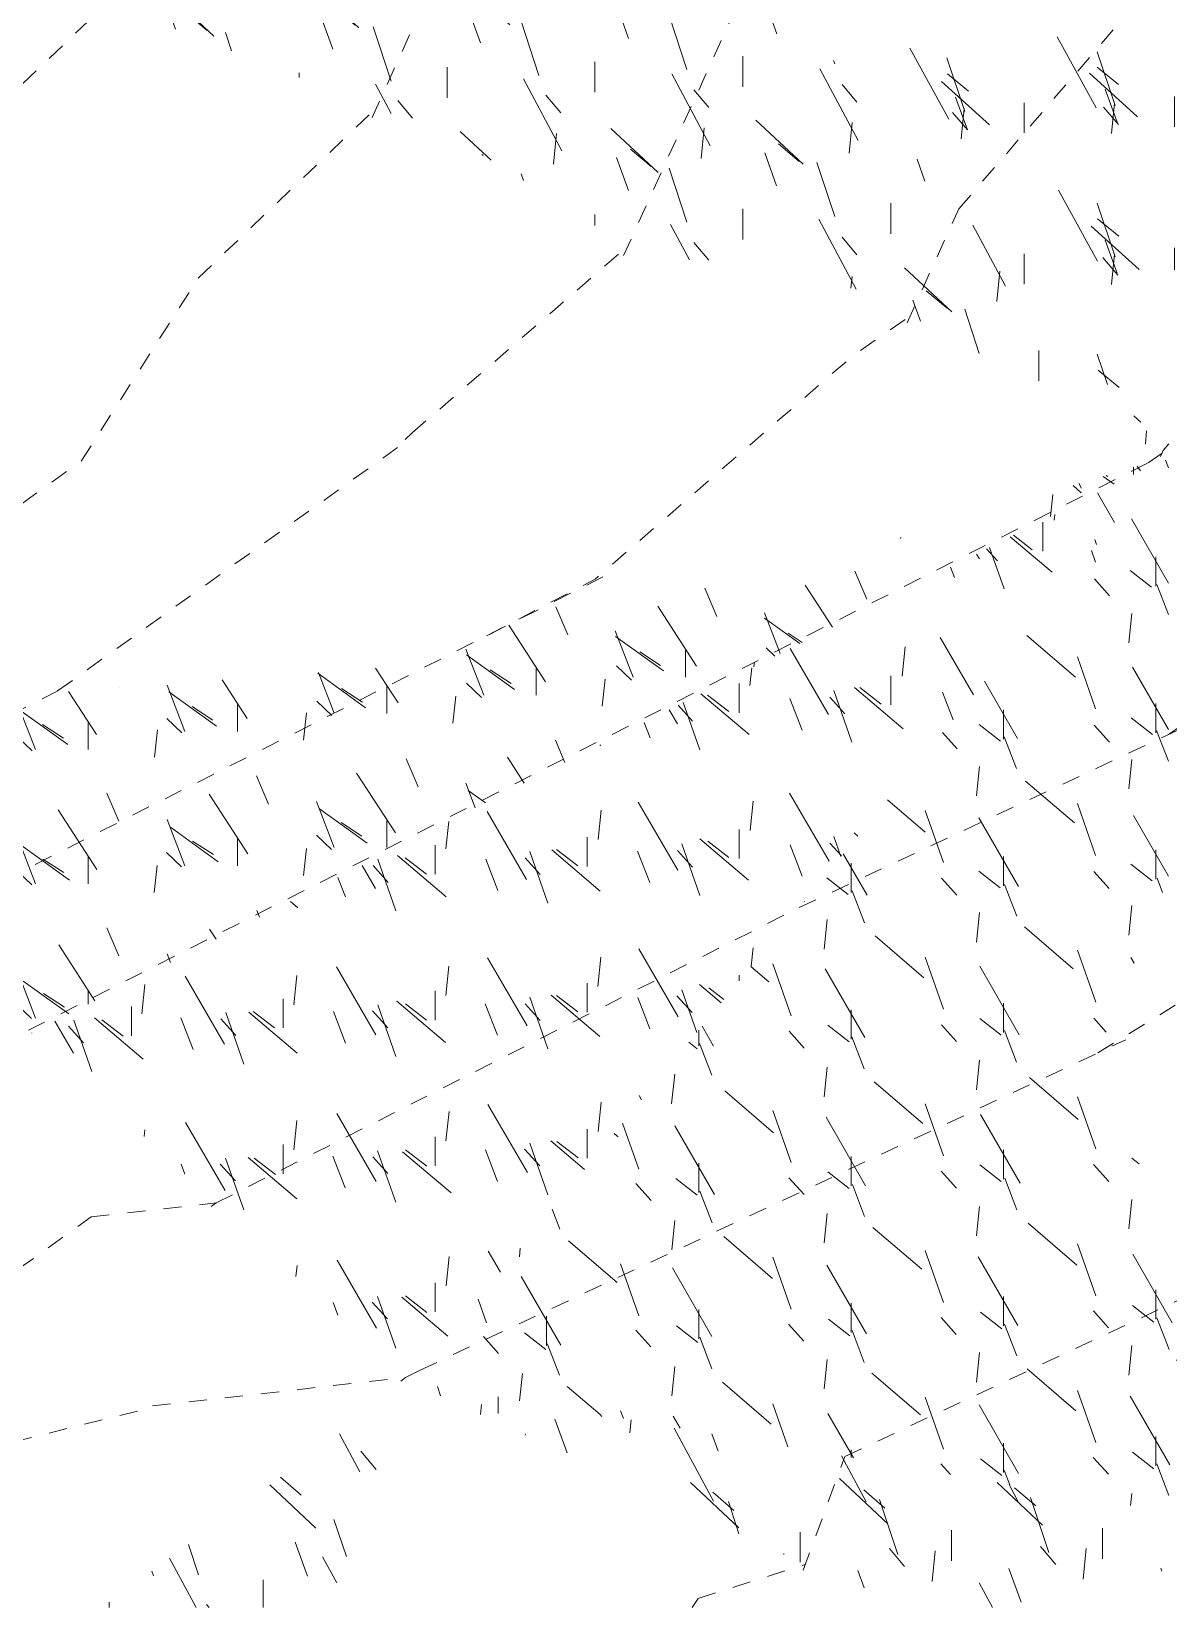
# Model space of a CAD drawing. Header units: metres. Extents: x 118 to 503, y -395 to 55.
# Drawn here: x 292.07 to 298.32, y -395.21 to -386.55 of the extents above; entities that cross this region are included whole.
import ezdxf

# ---------------------------------------------------------------- set-up
doc = ezdxf.new("R2010")
doc.units = ezdxf.units.M
doc.linetypes.add('Overhead', pattern=[0.00396875, 0.00238125, -0.0015875])
for name, color, linetype, lineweight, true_color in [('A-DETL', 7, 'Continuous', 9, 0x00a600), ('C-TOPO', 7, 'Continuous', 9, 0x7f7f7f), ('C-TOPO-MAJR', 7, 'Continuous', 9, 0x7f7f7f), ('C-TOPO-MINR', 7, 'Continuous', 9, 0x7f7f7f)]:
    doc.layers.add(name, color=color, linetype=linetype, lineweight=lineweight, true_color=true_color)

# ---------------------------------------------------------------- blocks, each defined once
blk = doc.blocks.new('YADRAN_AB_ARQ_MO_000_SITIO_rvt-1-Nivel Base - Bocatoma')
at = {"layer": 'C-TOPO', "linetype": 'Overhead', "true_color": 0xeaeaea}
h = blk.add_hatch(dxfattribs=at)
h.set_pattern_fill('FP_183', color=254, style=0, pattern_type=2)
h.set_pattern_definition([(108.579, (25.092, -21.46), (-0.8271546198638041, 1.629373052108683), [0.31155, -2.285]), (140.608, (24.993, -21.165), (-4.96335445633035, 3.957012376140067), [0.14985, -7.343]), (137.951, (25.705, -21.036), (-12.40823946401673, 11.13969064165239), [0.35647, -17.467]), (110.16, (25.44, -20.797), (-2.481474570399814, 6.551140453849166), [0.19201, -9.408999999999999]), (90, (25.374, -21.448), (-0.8272, 0.79806), [0.16629, -0.6651600000000001]), (118.849, (25.374, -21.282), (5.790507669725877, -10.57554831989556), [0.44573, -21.841]), (84.341, (25.159, -20.892), (-0.8271630623587705, -7.516065767964598), [0.16778, -8.221]), (130.622, (25.175, -20.725), (3.308570966120278, -4.023474189683081), [0.12705, -6.225999999999999])])
h.paths.add_polyline_path([(267.764079974147, -388.885400487071), (267.76409096842, -388.8853975397837), (267.9380074546402, -383.4206150390629), (261.0205058427019, -380.9101897472689), (267.7188237217256, -388.8318786982809)])
h = blk.add_hatch(dxfattribs=at)
h.set_pattern_fill('FP_178', color=254, style=0, pattern_type=2)
h.set_pattern_definition([(108.114, (31.312, -14.119), (-0.8134936127115264, 1.647740124072224), [0.31399, -2.303]), (139.744, (31.214, -13.82), (-4.880789962398581, 4.012901934180456), [0.14923, -7.312]), (137.089, (31.914, -13.693), (-12.20250465287709, 11.29119039448955), [0.35543, -17.416]), (109.659, (31.654, -13.451), (-2.440582895903104, 6.621916962113405), [0.19345, -9.479]), (90, (31.589, -14.108), (-0.8135, 0.8086899999999999), [0.16782, -0.6712899999999999]), (118.176, (31.589, -13.94), (5.694555849609451, -10.69554354420937), [0.4479399999999999, -21.949]), (84.48200000000003, (31.377, -13.546), (-0.8135143949975993, -7.581907978308078), [0.16921, -8.291]), (129.797, (31.393, -13.377), (3.254149537997603, -4.073992984867546), [0.1271, -6.227999999999999])])
h.paths.add_polyline_path([(267.7640766629232, -388.8854028001577), (267.7640776630738, -388.8853977539068), (261.020516765247, -380.910236662137), (261.5109634281984, -385.6254068465461), (261.9790675985597, -386.4070970948845), (263.8604567533185, -387.1429680922039), (264.8247043143209, -387.7494575918139), (266.0879222769505, -387.9706910758438), (267.7640697671167, -388.8853977539068)])
h = blk.add_hatch(dxfattribs=at)
h.set_pattern_fill('FP_193', color=254, style=0, pattern_type=2)
h.set_pattern_definition([(111.224, (57.96899999999999, -113.978), (-0.8214874996944349, 1.377008547811445), [0.27231, -1.997]), (147.008, (57.87, -113.725), (-4.928834908572283, 3.094377581297935), [0.13712, -6.718999999999999]), (144.193, (58.577, -113.55), (-12.32221374903377, 8.843208556826147), [0.32415, -15.883]), (113.049, (58.31399999999999, -113.361), (-2.464540556748304, 5.607752344009386), [0.16786, -8.225]), (90, (58.248, -113.945), (-0.8215, 0.63879), [0.14766, -0.59062]), (123.031, (58.248, -113.797), (5.750391437123135, -8.901144074862566), [0.39184, -19.2]), (83.73400000000001, (58.035, -113.468), (-0.8215070071676212, -6.743624156347571), [0.15054, -7.377000000000001]), (136.249, (58.051, -113.319), (3.285900526025418, -3.293331912921301), [0.11373, -5.572999999999999])])
h.paths.add_polyline_path([(261.5109483618987, -392.053298600308), (267.7639895759777, -388.8854640288703), (265.830381468302, -389.466401471118), (264.6361643492685, -389.5767891217532), (263.6837441587917, -390.026046136362), (261.6885714802175, -390.1791303832071), (260.3212290964002, -389.9574927026079), (259.857484790222, -389.3225867840323), (257.4576282052485, -388.7542078499177), (261.2847553504299, -391.8691948919652)])
h = blk.add_hatch(dxfattribs=at)
h.set_pattern_fill('FP_175', color=254, style=0, pattern_type=2)
h.set_pattern_definition([(109.467, (24.963, -48.835), (-0.8356210458914402, 1.561800191209905), [0.30085, -2.206]), (142.346, (24.863, -48.552), (-5.013146896008074, 3.753563100128279), [0.14775, -7.24]), (139.677, (25.581, -48.418), (-12.53281446255764, 10.58710815945535), [0.35069, -17.184]), (111.119, (25.314, -48.191), (-2.506679345851478, 6.289251160884068), [0.18552, -9.09]), (90, (25.247, -48.82100000000001), (-0.83552, 0.7592899999999999), [0.16045, -0.64179]), (120.156, (25.247, -48.66), (5.848752260406737, -10.12864620748435), [0.43243, -21.189]), (84.086, (25.03, -48.286), (-0.8355132215794475, -7.263571527297431), [0.16217, -7.946000000000001]), (132.253, (25.047, -48.125), (3.342013581042291, -3.839336723475668), [0.12426, -6.089])])
h.paths.add_polyline_path([(263.5953336914066, -393.9730459962094), (267.764083886719, -388.8854162503866), (261.5109672706599, -392.0533160156255), (263.199095994595, -393.608113677255)])
h = blk.add_hatch(dxfattribs=at)
h.set_pattern_fill('FP_174', color=254, style=0, pattern_type=2)
h.set_pattern_definition([(109.374, (20.618, -43.577), (-0.8378518021593125, 1.576318577483115), [0.3030999999999999, -2.223]), (141.986, (20.517, -43.291), (-5.027287216167529, 3.814540445277585), [0.14889, -7.296]), (139.337, (21.238, -43.163), (-12.56838119058904, 10.74600166484947), [0.35347, -17.32]), (111.014, (20.97, -42.933), (-2.513824488028694, 6.342365196635027), [0.18693, -9.16]), (90, (20.903, -43.565), (-0.8379, 0.77015), [0.16127, -0.64507]), (119.98, (20.903, -43.403), (5.865091688443927, -10.22884846237571), [0.43597, -21.362]), (84.09400000000001, (20.685, -43.026), (-0.8378942831019329, -7.293496979587029), [0.16286, -7.98]), (131.974, (20.701, -42.864), (3.351390125313539, -3.886769739456005), [0.12528, -6.138999999999999])])
h.paths.add_polyline_path([(268.4997542581831, -394.8141474560449), (268.499727089477, -394.8139285026975), (267.3557222514323, -392.2130682719875), (267.764083886719, -391.2027121523664), (267.764083886719, -388.8854209561149), (263.595331396571, -393.9730520383618), (267.764090479104, -394.6879830833962)])
h = blk.add_hatch(dxfattribs=at)
h.set_pattern_fill('FP_9', color=254, style=0, pattern_type=2)
h.set_pattern_definition([(108.435, (0.22005, 0), (-0.8461922283401542, 1.6922510244041), [0.32116, -2.355]), (139.399, (0.11849, 0.30468), (-5.077691293029927, 4.231354318972599), [0.15606, -7.646999999999999]), (136.848, (0.8463299999999999, 0.40624), (-12.69488743283421, 11.84839851016871), [0.3712299999999999, -18.19]), (109.983, (0.5755, 0.66014), (-2.539087963391222, 6.770939524930187), [0.19812, -9.708]), (90, (0.5078, 0), (-0.8463299999999999, 0.8463299999999999), [0.16927, -0.67706]), (118.443, (0.5078, 0.16927), (5.924381086409068, -11.00239457405062), [0.46201, -22.638]), (84.28900000000002, (0.28775, 0.5755), (-0.8463431667225685, -7.616584770633227), [0.17011, -8.335]), (129.806, (0.30468, 0.7447699999999999), (3.38530629651178, -4.231567932622339), [0.1322, -6.478])])
h.paths.add_polyline_path([(263.1404215865352, -395.2132001558784), (263.5953290677758, -393.9730516389796), (261.8996114081049, -395.2132001558784), (262.3838913574222, -395.2132001558784)])
h = blk.add_hatch(dxfattribs=at)
h.set_pattern_fill('FP_194', color=254, style=0, pattern_type=2)
h.set_pattern_definition([(108.245, (12.553, -4.522), (-0.8311706559434712, 1.677089563231046), [0.3185999999999999, -2.335999999999999]), (139.4, (12.453, -4.22), (-4.987262179678411, 4.153998196442718), [0.15327, -7.51]), (136.81, (13.168, -4.109), (-12.46894701591272, 11.65226142237039), [0.3648399999999999, -17.877]), (109.787, (12.902, -3.859), (-2.493774552482673, 6.720596519944478), [0.19644, -9.624999999999998]), (90, (12.836, -4.519), (-0.83125, 0.8330799999999999), [0.16885, -0.6753899999999999]), (118.244, (12.836, -4.35), (5.818706998259279, -10.89679779574295), [0.45671, -22.379]), (84.38400000000001, (12.619, -3.947), (-0.8312501178281212, -7.609176388152054), [0.16989, -8.323999999999998]), (129.681, (12.636, -3.778), (3.324770160695834, -4.17625374883359), [0.13019, -6.379])])
h.paths.add_polyline_path([(266.9596028313111, -395.2132001558784), (268.4997535291004, -394.8141475373557), (263.5953378759972, -393.9730531495661), (265.9450063089797, -395.0587455328717), (266.4304774020986, -395.2132001558784), (266.8429122070315, -395.2132001558784)])
at = {"layer": 'C-TOPO-MAJR', "color": 254, "linetype": 'Overhead', "true_color": 0xd4d4d4}
for p, q in [((263.6048243103007, -388.7542871935149), (264.7901924038425, -387.7277433421402)), ((263.5661007771803, -388.7912932305645), (263.6048186288396, -388.7542921137325)), ((267.6529479961368, -388.9188061850776), (267.7285314555807, -388.8660074634552)), ((262.1766467907233, -394.1051652232788), (263.5685616870891, -393.9483983881289))]:
    blk.add_line(p, q, dxfattribs=at)
at = {"layer": 'C-TOPO-MAJR', "color": 254, "linetype": 'Overhead', "true_color": 0xd4d4d4, "flags": 128}
for points in [[(261.3154124300594, -386.9589584774699), (261.3295821731882, -386.9615175730797), (261.9538464535779, -386.3649329336232)], [(261.6543151841885, -390.1735717556815), (263.549983194622, -388.8164869100316), (263.5660998871317, -388.7912940811486)], [(267.375882169345, -392.1633524022607), (268.4635395665244, -391.4929672363581), (268.4903069472056, -391.4742689194042), (270.5489590489863, -389.9318122622905)], [(259.670578451559, -394.2558475055197), (260.2856199960478, -394.473379805128), (260.8302823467387, -394.448468377915), (262.1616792049483, -394.1158665412856), (262.1766423773585, -394.1051683786856)]]:
    blk.add_lwpolyline(points, dxfattribs=at)
at = {"layer": 'C-TOPO-MINR', "color": 254, "linetype": 'Overhead', "true_color": 0xd4d4d4}
for p, q in [((263.383683857029, -387.0206579297736), (264.3634313778103, -384.8636623584229)), ((266.6112929232776, -387.5220700795459), (267.8533074627749, -386.0828447597333)), ((264.7667137197947, -387.7794336158454), (265.487362150544, -386.1928662189844)), ((262.4280591610521, -387.9030636661083), (263.4084421535486, -386.9661504828924)), ((266.326149787171, -388.1498363853924), (266.6112929232776, -387.5220700795459)), ((267.7352236960113, -388.8512739401075), (267.7663245290484, -388.8152348238566)), ((261.4935975359562, -392.0391763629403), (267.7199722724765, -388.8848512162154)), ((267.7199722724765, -388.8848512162154), (267.7352236960113, -388.8512739401075)), ((260.818041581332, -391.4893257922631), (264.6560036554259, -389.5449872654663)), ((260.1424856267078, -390.9394752215858), (261.7416576001542, -390.1293234746644)), ((265.7332445348076, -391.3638973951226), (267.8700207419531, -390.3638174613867)), ((262.5263713341502, -392.9885218687925), (265.7332445348076, -391.3638973951226)), ((263.6488638291435, -393.9077167592933), (267.52862188161, -392.0918653083801)), ((261.8394675588464, -393.0658856007195), (262.5263713341506, -392.988521868793)), ((262.4991855272849, -393.00840397468), (262.5263713341502, -392.9885218687925)), ((265.9845595907738, -394.382798290397), (268.0870243401031, -393.3987772215737)), ((263.5413911211301, -393.9682693477098), (263.5685616870887, -393.9483983881283)), ((263.5685616870887, -393.9483983881283), (263.6488638291435, -393.9077167592933)), ((265.7555460855317, -395.0071247096971), (265.9845595907738, -394.382798290397)), ((265.1774171229675, -395.1638160626243), (265.7668126917138, -394.9764101896617)), ((265.1450954321832, -395.2132001558784), (265.1774163893719, -395.1638171834801))]:
    blk.add_line(p, q, dxfattribs=at)
at = {"layer": 'C-TOPO-MINR', "color": 254, "linetype": 'Overhead', "true_color": 0xd4d4d4, "flags": 128}
for points in [[(260.3210358852604, -389.9567723902038), (261.7844376091234, -388.9091415331011), (262.4280569688037, -387.9030670929241)], [(264.0129913856479, -389.8707417948749), (264.6107520396636, -389.5581666705003), (266.0255489167176, -388.3329345734018), (266.3440377051605, -388.1104546476849)], [(267.763893515968, -390.4134884137198), (268.122475057737, -390.1630017709795), (269.1384106615894, -389.4018063101216)], [(261.0901722505366, -393.531106387257), (261.2417356867908, -393.4932436891792), (261.8394596159695, -393.065891279608)]]:
    blk.add_lwpolyline(points, dxfattribs=at)

msp = doc.modelspace()

# ---------------------------------------------------------------- linework, layer by layer
at = {"layer": 'A-DETL', "color": 8, "true_color": 0x808080}
for points, knots in [([(318.0158842044663, -395.2127374654768), (317.9387703215532, -395.1138764062235), (317.7729416606073, -394.9012913358828), (317.5228357003508, -394.5806869965908), (317.2656063495992, -394.2510215690116), (316.9299500902562, -393.82097957051), (316.3612270895402, -393.0928157176939), (315.5991798424623, -392.1192151564369), (314.7559403564021, -391.0475362654109), (313.7139879363025, -389.7341958353156), (312.7766947114386, -388.5742587089841), (311.9063015423656, -387.527861439357), (311.0678750724502, -386.5438204853891), (310.056493416459, -385.4061003948368), (309.0829680470593, -384.3793491076036), (308.3200939657156, -383.6170778844625), (307.75423403105, -383.073092322164), (307.1929871540694, -382.5549687782387), (306.7277175026311, -382.1432090677413), (306.3561354793939, -381.824875156415), (305.984649319179, -381.5136329873121), (305.5203457426398, -381.1371413699873), (304.9652686769526, -380.7021536062599), (304.4141173617612, -380.2807359075614), (303.8687737605039, -379.8696391587372), (303.3311081840653, -379.4656187957286), (302.802994114447, -379.0654290532145), (302.2863040017327, -378.6658244198267), (301.7829112525629, -378.2635595696514), (301.2946864792638, -377.8553881809979), (300.8192556004377, -377.4364834165407), (300.3542472523441, -377.0020194382387), (299.8972893585473, -376.5471702012227), (299.4460099757351, -376.0671094886499), (298.9980373407944, -375.5570119784012), (298.6255052540452, -375.1028761142647), (298.326761959285, -374.7197266615559), (298.1020459275707, -374.4218281360933), (297.8763881014439, -374.1128420403344), (297.6494422123424, -373.7919694376778), (297.4213953296591, -373.4605080477549), (297.192552943412, -373.1202211249143), (296.9631900215094, -372.7727519351081), (296.7335897101695, -372.4197758948089), (296.5040329644808, -372.0629598068052), (296.1983907794968, -371.5843104351977), (295.8939615835812, -371.1046561898559), (295.5918710612333, -370.6306716046087), (295.3667539231636, -370.2796866265738), (295.1433689530158, -369.9348736660327), (294.9219975848287, -369.5979016003876), (294.702921176088, -369.2704380980686), (294.5225046715822, -369.0068691351627), (294.3796000570627, -368.802432004344), (294.2731721425664, -368.6525386924918), (294.167525250108, -368.5062143845263), (294.0626696946679, -368.3632757606022), (293.9586185583435, -368.2235831182066), (293.8209727243947, -368.0414524073432), (293.6849854842359, -367.8652142938849), (293.5507068112775, -367.6942728504461), (293.417583850689, -367.5266640198884), (293.2533783480237, -367.3230293188496), (293.0599488658225, -367.0868784567601), (292.8069989165883, -366.7813700431072), (292.5003547301101, -366.4140540359305), (292.1484470956567, -365.9870603780201), (291.8134172837243, -365.5643042545086), (291.4960184198926, -365.1363192563793), (291.1972246162399, -364.693334896654), (290.8188009985107, -364.0781083335274), (290.4625335652642, -363.4198793777241), (290.1130643182181, -362.7060606810089), (289.8505139798284, -362.1397703434026), (289.6281407139144, -361.6394655157896), (289.44618029163, -361.2206315669304), (289.3071738629744, -360.896775750441), (289.1652563784804, -360.5629816796723), (288.9724044418343, -360.1057082026138), (288.7248406916995, -359.5128616881071), (288.41845873483, -358.772916202098), (288.1038507089882, -358.0098957580644), (287.7820996032833, -357.229261031266), (287.4542872838084, -356.4364719281483), (287.1214965073472, -355.6369854657271), (286.7848075909367, -354.8362709875561), (286.5018926984171, -354.1725046816465), (286.2746843830354, -353.6463872260532), (286.1040216327879, -353.2546857823862), (285.9333433143511, -352.8659988219052), (285.7060554139814, -352.3520301622906), (285.4796550359238, -351.8448386398057), (285.2550646640053, -351.3451523489928), (285.0319886165344, -350.850711409201), (284.8116454187656, -350.364501907607), (284.6220437945886, -349.9469068355919), (284.5147292623488, -349.710611402556), (284.4347868262489, -349.5345776940625), (284.3554166904223, -349.3597545580611), (284.2766476893812, -349.1861646981728), (284.1985086677478, -349.0138308272393), (284.0952016872652, -348.7857572226666), (283.9168215406239, -348.3911835736712), (283.7189190636373, -347.9510148805949), (283.5279075955057, -347.5223523669625), (283.3883073262509, -347.2067739955652), (283.2526683745158, -346.8973614183377), (283.076858171159, -346.4927773776282), (282.865307640013, -346.0007874258287), (282.5396750624201, -345.2383781281895), (282.1478375587209, -344.3231937329052), (281.7921631579907, -343.5242798363001), (281.5449274047462, -342.9933821174676), (281.4188393967767, -342.7278437596293), (281.2898521259884, -342.4617934603174), (281.1574697068804, -342.194772130429), (281.021930479376, -341.9267238248908), (280.8835785764757, -341.6576506876251), (280.766205029661, -341.4325581080341), (280.6712199852062, -341.251960593201), (280.5994782363035, -341.1162494188525), (280.5272738377993, -340.9802739913911), (280.4546470580075, -340.8440330697421), (280.381638177803, -340.7075254198141), (280.2838372413557, -340.525157934422), (280.1608322056966, -340.2965255778049), (280.0123422350871, -340.0210800703056), (279.8136065364646, -339.6523572868805), (279.6143924442396, -339.2814216944694), (279.415986550595, -338.908233390158), (279.2185563019706, -338.5335312369415), (278.9743486676329, -338.0622817290903), (278.6882739497278, -337.4921506989394), (278.4080790934492, -336.9167292595626), (278.1322149628019, -336.3352868666413), (277.8592523401085, -335.7471119102689), (277.4972224200101, -334.9529462905752), (277.1351672391094, -334.1424515756867), (276.7672674059744, -333.3127648300349), (276.4869668325322, -332.6801890257497), (276.2485208549737, -332.1438509683087), (276.0541275954056, -331.7089143546148), (275.8570400645871, -331.2699253525583), (275.6057045192597, -330.7137975468269), (275.296717633908, -330.0355514166184), (274.9808879260535, -329.3473168878031), (274.5513926678896, -328.4175692736992), (274.1104110283667, -327.4714896267807), (273.6601394352695, -326.5127203418826), (273.2044065216794, -325.5467054882955), (272.7415799759708, -324.5716425803444), (272.2738552864675, -323.5911764785589), (271.9799453838174, -322.9768875793909), (271.7736151948379, -322.5465082447293), (271.6555823756886, -322.300506798745), (271.5670070105361, -322.1159642074041), (271.4783934124341, -321.9313798854948), (271.3897545435838, -321.7467519790079), (271.3011032471214, -321.5620790707701), (271.2124523980854, -321.3773596265599), (271.1238148629669, -321.1925921435135), (271.0056663930706, -320.9461694326704), (270.7990432488181, -320.5147509816919), (270.5634208124414, -320.021268697882), (270.3287284615066, -319.5273054850126), (270.1532771872755, -319.1565805350213), (269.9784968489306, -318.7855909683539), (269.8044903908211, -318.4143247107729), (269.6313607668962, -318.0427696801712), (269.4018276047287, -317.5469618717096), (269.0039343854839, -316.6782027484325), (268.4483992537972, -315.4337495244301), (267.8089742623447, -313.9342308123004), (267.2033049258474, -312.4278054629169), (266.6381655377038, -310.913548330739), (266.1890959926769, -309.658752324909), (265.8798782872893, -308.7913518196543), (265.7257630332143, -308.3612909899937), (265.6377249260967, -308.1167108299093), (265.5716819955668, -307.9338923392175), (265.5055964419592, -307.7517227027105), (265.4394400049131, -307.570234134867), (265.373184420486, -307.3894588533465), (265.2846737618863, -307.1494191467731), (265.1736462504107, -306.8513138216715), (265.0395644638014, -306.4969559987579), (264.8593554285873, -306.0293142435874), (264.6308424434182, -305.4544707448497), (264.3496102280952, -304.7822636228782), (264.0595701028549, -304.1296914052805), (263.8089684277084, -303.6040609351699), (263.6040025162582, -303.1922819463465), (263.4482666356276, -302.8872342279487), (263.2907417426027, -302.585412199305), (263.1316525236715, -302.2862509174277), (262.9712230619368, -301.9891865404711), (262.809677602205, -301.6936549315424), (262.6472403458516, -301.3990920327965), (262.4841355062724, -301.1049337652435), (262.3205872922146, -300.8106160554277), (262.1841144811995, -300.5647483666518), (262.0749387496505, -300.3674104192758), (261.9930862574642, -300.2190145532097), (261.9112910104856, -300.0701557642756), (261.8295813639045, -299.9207635732582), (261.7479841161918, -299.7707673584425), (261.6393811295861, -299.5698735871842), (261.5310900063641, -299.3674874389197), (261.4233271435476, -299.1633364232662), (261.3423012154188, -299.009224820094), (261.2603551907739, -298.8539762277553), (261.1489947356247, -298.6452848387), (261.0041819013375, -298.3809095521372), (260.8160920558315, -298.0569686890016), (260.6083451055165, -297.725263240667), (260.3756162261749, -297.3847226335511), (260.1728106415126, -297.1145770912973), (260.0176715040924, -296.9208511724782), (259.9244528348581, -296.8079669364612), (259.843697324747, -296.7129685909747), (259.777008471671, -296.6363646781953), (259.7272339019903, -296.5799832638202), (259.6938088127284, -296.5426612130498), (259.6775474351028, -296.5246365124232)], [0.0002364838989943027, 0.0002364838989943027, 0.0002364838989943027, 0.0002364838989943027, 0.001626016260162602, 0.003252032520325203, 0.004878048780487805, 0.006504065040650406, 0.00975609756097561, 0.01626016260162602, 0.02276422764227642, 0.02926829268292683, 0.04227642276422764, 0.04878048780487805, 0.05528455284552845, 0.06829268292682927, 0.08130081300813008, 0.08780487804878048, 0.09430894308943089, 0.1008130081300813, 0.1073170731707317, 0.1105691056910569, 0.1138211382113821, 0.1203252032520325, 0.1268292682926829, 0.1333333333333333, 0.1398373983739837, 0.1463414634146342, 0.1528455284552846, 0.159349593495935, 0.1658536585365854, 0.1723577235772358, 0.1788617886178862, 0.1853658536585366, 0.191869918699187, 0.1983739837398374, 0.2048780487804878, 0.2113821138211382, 0.2146341463414634, 0.2178861788617886, 0.2211382113821138, 0.224390243902439, 0.2276422764227642, 0.2308943089430894, 0.2341463414634146, 0.2373983739837398, 0.2406504065040651, 0.2439024390243902, 0.2504065040650407, 0.2536585365853659, 0.256910569105691, 0.2601626016260162, 0.2634146341463415, 0.2666666666666667, 0.2699186991869919, 0.2715447154471545, 0.2731707317073171, 0.2747967479674797, 0.2764227642276423, 0.2780487804878049, 0.2796747967479675, 0.2829268292682927, 0.2845528455284553, 0.2861788617886179, 0.2894308943089431, 0.2926829268292683, 0.2959349593495935, 0.3024390243902439, 0.3089430894308943, 0.3154471544715447, 0.3219512195121951, 0.3284552845528456, 0.3349593495934959, 0.3479674796747967, 0.3544715447154472, 0.3609756097560975, 0.3674796747967479, 0.3707317073170732, 0.3739837398373984, 0.3772357723577235, 0.3804878048780488, 0.3869918699186992, 0.3934959349593496, 0.4, 0.4065040650406504, 0.4130081300813008, 0.4195121951219513, 0.4260162601626016, 0.432520325203252, 0.4357723577235773, 0.4390243902439024, 0.4422764227642276, 0.4455284552845529, 0.4520325203252032, 0.4552845528455285, 0.4585365853658537, 0.4650406504065041, 0.4682926829268293, 0.4699186991869919, 0.4715447154471545, 0.473170731707317, 0.4747967479674797, 0.4764227642276423, 0.4780487804878049, 0.4813008130081301, 0.4878048780487805, 0.4910569105691057, 0.4943089430894309, 0.4975609756097561, 0.5008130081300813, 0.5073170731707317, 0.5138211382113821, 0.526829268292683, 0.5398373983739837, 0.5430894308943089, 0.5463414634146342, 0.5495934959349593, 0.5528455284552846, 0.5560975609756098, 0.5593495934959349, 0.5626016260162602, 0.5642276422764227, 0.5658536585365853, 0.567479674796748, 0.5691056910569106, 0.5707317073170731, 0.5723577235772358, 0.5756097560975609, 0.5788617886178862, 0.5821138211382114, 0.5886178861788618, 0.5918699186991869, 0.5951219512195122, 0.6016260162601625, 0.608130081300813, 0.6146341463414634, 0.6211382113821138, 0.6276422764227642, 0.6341463414634145, 0.6471544715447154, 0.6536585365853658, 0.6601626016260163, 0.6666666666666666, 0.6699186991869919, 0.6731707317073171, 0.6796747967479675, 0.6861788617886179, 0.6926829268292682, 0.6991869918699187, 0.7121951219512195, 0.71869918699187, 0.7252032520325203, 0.7382113821138211, 0.7447154471544716, 0.751219512195122, 0.7544715447154472, 0.7560975609756098, 0.7577235772357723, 0.759349593495935, 0.7609756097560976, 0.7626016260162601, 0.7642276422764228, 0.7658536585365854, 0.767479674796748, 0.7707317073170732, 0.7772357723577236, 0.7804878048780488, 0.7837398373983739, 0.7869918699186992, 0.7902439024390244, 0.7934959349593496, 0.7967479674796748, 0.8032520325203252, 0.816260162601626, 0.8292682926829269, 0.8422764227642277, 0.8552845528455284, 0.8682926829268293, 0.8747967479674796, 0.8780487804878049, 0.8796747967479674, 0.8813008130081301, 0.8829268292682927, 0.8845528455284553, 0.8861788617886179, 0.8878048780487805, 0.8910569105691057, 0.8943089430894309, 0.8975609756097561, 0.9040650406504065, 0.9105691056910569, 0.9170731707317072, 0.9235772357723577, 0.9268292682926829, 0.9300813008130081, 0.9333333333333333, 0.9365853658536586, 0.9398373983739837, 0.943089430894309, 0.9463414634146341, 0.9495934959349593, 0.9528455284552846, 0.9560975609756097, 0.9577235772357724, 0.959349593495935, 0.9609756097560975, 0.9626016260162602, 0.9642276422764228, 0.9658536585365853, 0.9691056910569106, 0.9707317073170731, 0.9723577235772358, 0.9739837398373984, 0.975609756097561, 0.9788617886178862, 0.9821138211382114, 0.9853658536585366, 0.9886178861788617, 0.991869918699187, 0.9928861788617886, 0.9939024390243902, 0.9949186991869918, 0.9954268292682926, 0.9959349593495934, 0.996407269070522, 0.996407269070522, 0.996407269070522, 0.996407269070522]), ([(318.0155744657057, -395.2123416188944), (314.9675011850879, -391.3047377767768), (311.025633035651, -386.2532043349566), (306.3013483128541, -381.5289196121598), (301.5378343626877, -378.2746378046197), (298.0048119613845, -374.7416154033165), (294.2054556077719, -368.1609371627995), (291.2736269232872, -365.2291084783148), (289.3357513455394, -361.1210777158976), (286.3711356198394, -353.6575118426533), (283.2214619226521, -346.9806350667666), (281.4518645391289, -342.5255866345025), (278.6071722453185, -337.5984350497228), (275.9871545312467, -331.4260601195265), (271.7275076215037, -322.3961921841469), (267.1520839448866, -313.0151834431252), (264.5545723507234, -304.5173269678581), (261.8830567293776, -300.1515773844415), (260.6021237470992, -297.5502485799682), (259.6799188928638, -296.5272762639646)], [0.08546149091318564, 0.08546149091318564, 0.08546149091318564, 0.08546149091318564, 19.78041973338479, 40.40817077110339, 59.47537146985285, 79.53431555822384, 97.82072558126886, 115.6109297350493, 133.873098237805, 155.6701879662254, 177.7419527153897, 197.2562183396784, 216.0309351901222, 240.4751781108234, 270.1055396990494, 302.1176947249496, 328.9462577174828, 347.7008634207938, 357.3160815174331, 357.3160815174331, 357.3160815174331, 357.3160815174331]), ([(282.2100710894658, -356.0413038440495), (282.2895809137615, -356.1734857791665), (282.4459976919699, -356.4346048341287), (282.7483140400868, -356.9437778605787), (283.2505925758031, -357.801210664049), (283.8950348887984, -358.9328189232416), (284.5626839027512, -360.1506285161804), (285.1358824967144, -361.2374351817858), (285.6258747548632, -362.2023645633835), (286.043898211684, -363.054544778401), (286.3416529168642, -363.6783289591493), (286.5550996334362, -364.1301267497994), (286.7042585458134, -364.4464302290497), (286.8436066017831, -364.7417626332206), (287.017493841406, -365.1101485109137), (287.2148495982651, -365.5276452286338), (287.4270297762018, -365.9747916501022), (287.6219321731701, -366.3830002318806), (287.7760911535083, -366.7031558416101), (287.8981459798655, -366.9547268037355), (287.9746674728223, -367.1116150649657), (288.0364873836658, -367.2378516146552), (288.083268891257, -367.3331252910507), (288.1305816262894, -367.4292272819762), (288.1785423933591, -367.5263943820094), (288.2272598956259, -367.6248455240395), (288.2767339711037, -367.7245596214859), (288.3269706570148, -367.8255292554095), (288.3949755569803, -367.9618147150034), (288.464524062658, -368.1005688635786), (288.5356350475133, -368.2417503944394), (288.6077939966343, -368.3845364560755), (288.7368396050966, -368.6385878734112), (288.8907215391216, -368.9383121629577), (289.0511559918455, -369.2470864554827), (289.1747959169399, -369.4831097391253), (289.3017877263557, -369.7234930823617), (289.4321693230734, -369.9681542367197), (289.565978220665, -370.217009996416), (289.7032533861257, -370.4699807287243), (289.8440283621675, -370.7269734660027), (290.0364664595546, -371.0749355209528), (290.2359563138153, -371.4303680421859), (290.4417550915954, -371.7907431567447), (290.6515302817311, -372.1536151404638), (290.9207579937838, -372.6103491841006), (291.2536262107523, -373.1585686077649), (291.5948690500309, -373.7020317416962), (291.9430666535854, -374.2358435470325), (292.2378432576212, -374.6685677796533), (292.4757224088279, -375.0050229102428), (292.6549813598874, -375.251904854262), (292.834919891942, -375.492656450354), (293.0754662698136, -375.8049932575793), (293.3765439494461, -376.1803166493978), (293.736062630365, -376.6094322108915), (294.0913893145405, -377.020249069861), (294.4401094914243, -377.4157168972677), (294.7231917819407, -377.7349459641877), (294.9439387848067, -377.9856100270076), (295.160472774454, -378.2336201227545), (295.3700709142882, -378.4783900418046), (295.571564188155, -378.7213907324812), (295.7182398096301, -378.9031410221537), (295.8606686518144, -379.0846769769381), (296.0459081259645, -379.3266977965835), (296.2702868882581, -379.6297066396939), (296.5333183741157, -379.9957637708491), (296.7953538290728, -380.3659452581063), (297.0616265319684, -380.741927887773), (297.3373675400056, -381.1253888207022), (297.5794033534059, -381.4525687783995), (297.78299571902, -381.7197293175772), (297.941333957987, -381.9230162323083), (298.1059370712145, -382.1294350013075), (298.2775832096954, -382.3391737929012), (298.4562086701686, -382.5525662706821), (298.7028867633059, -382.8425287501373), (299.0260034820887, -383.2161923737095), (299.4333612251702, -383.6858003260277), (299.8563474519453, -384.1798905599935), (300.2909666115943, -384.7017348292954), (300.7332248827915, -385.2546046709403), (301.1791278802085, -385.8417714125882), (301.5504227675633, -386.3623847654083), (301.8452864107125, -386.7992942759245), (302.0831472379772, -387.1657908422046), (302.2913100134996, -387.5018747912869), (302.4702182402152, -387.8031719250567), (302.6475227504916, -388.1105150652928), (302.8655703424541, -388.5051316952916), (303.1196013625329, -388.9925559357731), (303.3641315728774, -389.491067480323), (303.6749978746939, -390.1667964924532), (304.0304336607633, -391.0251690046635), (304.3888917875523, -392.0547453707277), (304.618362773171, -392.8936611696857), (304.7528770042431, -393.5421487276793), (304.8273567591494, -394.0143967927156), (304.8658392370537, -394.3938178316616), (304.8815659900828, -394.6875281876754), (304.8842087726403, -394.8308084080708), (304.8842254715572, -394.9015554589452)], [0, 0, 0, 0, 0.003703703703703704, 0.007407407407407408, 0.01481481481481482, 0.02962962962962963, 0.04444444444444445, 0.05925925925925926, 0.07407407407407407, 0.08888888888888889, 0.1037037037037037, 0.1111111111111111, 0.1185185185185185, 0.1259259259259259, 0.1333333333333333, 0.1481481481481481, 0.162962962962963, 0.1777777777777778, 0.1925925925925926, 0.2, 0.2074074074074074, 0.2111111111111111, 0.2148148148148148, 0.2185185185185185, 0.2222222222222222, 0.2259259259259259, 0.2296296296296296, 0.2333333333333333, 0.237037037037037, 0.2444444444444444, 0.2481481481481481, 0.2518518518518518, 0.2592592592592592, 0.2740740740740741, 0.2814814814814815, 0.2888888888888889, 0.2962962962962963, 0.3037037037037037, 0.3111111111111111, 0.3185185185185185, 0.325925925925926, 0.3333333333333333, 0.3481481481481482, 0.3555555555555556, 0.362962962962963, 0.3777777777777778, 0.3925925925925926, 0.4074074074074074, 0.4222222222222222, 0.4370370370370371, 0.4444444444444444, 0.4518518518518518, 0.4592592592592593, 0.4666666666666667, 0.4814814814814815, 0.4962962962962963, 0.5111111111111111, 0.5259259259259259, 0.5407407407407407, 0.5481481481481482, 0.5555555555555556, 0.5703703703703704, 0.5777777777777778, 0.5851851851851853, 0.5925925925925927, 0.6000000000000001, 0.6148148148148148, 0.6296296296296295, 0.6444444444444444, 0.6592592592592592, 0.674074074074074, 0.6888888888888889, 0.6962962962962963, 0.7037037037037037, 0.7111111111111111, 0.7185185185185186, 0.7259259259259259, 0.7333333333333333, 0.748148148148148, 0.7629629629629628, 0.7777777777777777, 0.7925925925925925, 0.8074074074074074, 0.8222222222222222, 0.837037037037037, 0.8444444444444444, 0.8518518518518519, 0.8611111111111112, 0.8657407407407407, 0.8703703703703703, 0.8796296296296295, 0.8888888888888888, 0.8981481481481481, 0.9074074074074074, 0.9259259259259259, 0.9444444444444444, 0.962962962962963, 0.9722222222222223, 0.9814814814814815, 0.9907407407407407, 0.9953703703703703, 1, 1, 1, 1]), ([(282.2100710894658, -356.0413038440495), (284.6618488373283, -360.1167754646689), (286.9609286140465, -364.9905096488762), (288.0734261700249, -367.3488520706248), (289.9062720397434, -370.9460146295064), (292.7429472205854, -375.7142303917456), (295.9242552454251, -378.8955384165853), (297.8754474300048, -382.1753306862485), (302.476965275872, -386.7768485321157), (304.8842254715572, -392.837244450812), (304.8842254715572, -394.9015554589452)], [0, 0, 0, 0, 13.94628363622251, 27.10633513339186, 40.44072834611878, 55.84366631797642, 71.00504223631523, 87.21554472873976, 105.6372679780581, 122.1429866659176, 122.1429866659176, 122.1429866659176, 122.1429866659176])]:
    msp.add_open_spline(points, degree=3, knots=knots, dxfattribs=at)

# ---------------------------------------------------------------- block references
at = {"lineweight": 5}
msp.add_blockref('YADRAN_AB_ARQ_MO_000_SITIO_rvt-1-Nivel Base - Bocatoma', (30.55791636113895, 0), dxfattribs=at)

doc.saveas('drawing.dxf')
